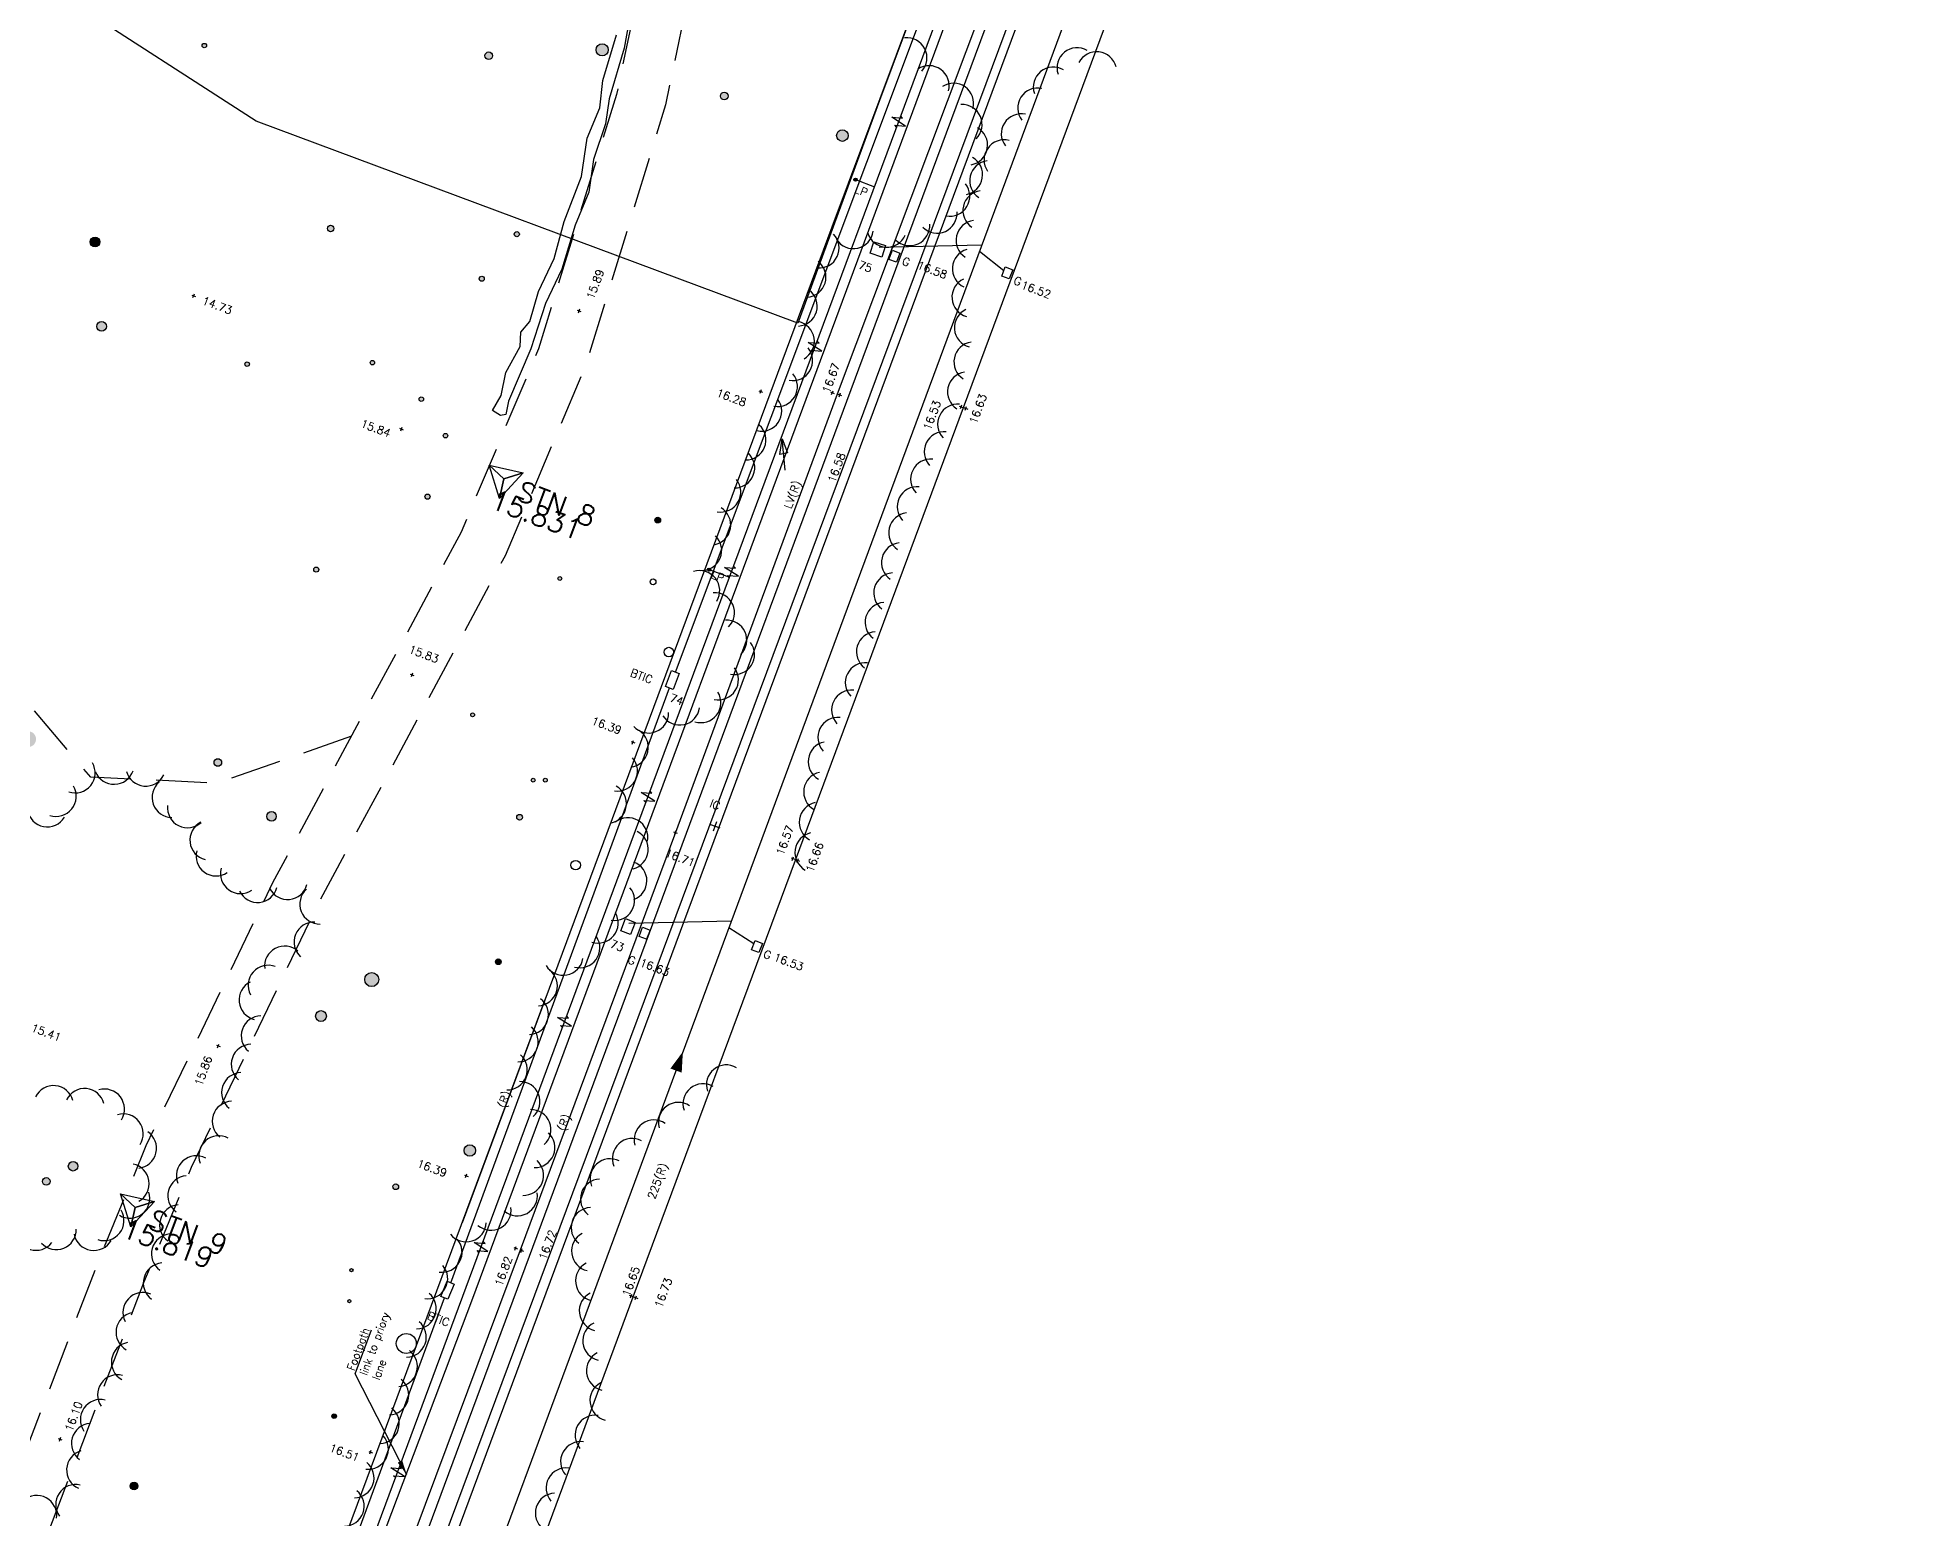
# Model space of a CAD drawing. Header units: millimetres. Extents: x 521005098 to 521837086, y 174609906 to 175681253.
# Drawn here: x 521496642 to 521590782, y 174789805 to 174863823 of the extents above; entities that cross this region are included whole.
import ezdxf

# ---------------------------------------------------------------- set-up
doc = ezdxf.new("R2010")
doc.units = ezdxf.units.MM
doc.header["$LTSCALE"] = 200
doc.linetypes.add('layout$0$survey$0$DASHED', pattern=[19.05, 12.7, -6.35])
for name, color, linetype in [('layout$0$GT Boundary', 6, 'layout$0$FENCELINE1'), ('layout$0$GT0-35TXT', 3, 'Continuous'), ('layout$0$survey$0$BOUNDARY', 8, 'Continuous'), ('layout$0$survey$0$BT', 8, 'Continuous'), ('layout$0$survey$0$CATV', 8, 'Continuous'), ('layout$0$survey$0$CONTROL', 8, 'Continuous'), ('layout$0$survey$0$DETAIL', 8, 'Continuous'), ('layout$0$survey$0$ELEC', 8, 'Continuous'), ('layout$0$survey$0$GAS', 8, 'Continuous'), ('layout$0$survey$0$LEVEL', 8, 'Continuous'), ('layout$0$survey$0$MH_NUMBER', 8, 'Continuous'), ('layout$0$survey$0$ROAD', 8, 'Continuous'), ('layout$0$survey$0$SERVICE', 8, 'Continuous'), ('layout$0$survey$0$STORM', 3, 'Continuous'), ('layout$0$survey$0$TEXT_SERVICE', 8, 'Continuous'), ('layout$0$survey$0$VEGETATION', 8, 'Continuous'), ('layout$0$survey$0$WATER', 8, 'Continuous')]:
    doc.layers.add(name, color=color, linetype=linetype)
doc.styles.add('layout$0$GT1TO200', font='romans.shx', dxfattribs={"width": 0.95, "height": 400})
doc.styles.add('layout$0$GTANYHEIGHT', font='romans.shx', dxfattribs={"width": 0.95})
doc.styles.add('layout$0$survey$0$ROMANS', font='Romans.shx')
doc.linetypes.add('layout$0$FENCELINE1', pattern='A,6.35,-2.54,[133,ltypeshp.shx,S=2.54,R=0,X=-2.54,Y=0],-2.54,25.4', length=36.83)
doc.dimstyles.new('layout$0$NOTEARROW', dxfattribs={"dimscale": 250, "dimtxt": 2, "dimasz": 3, "dimexe": 1, "dimexo": 1, "dimgap": 1, "dimtad": 2, "dimtih": 1, "dimtoh": 1, "dimdec": 4, "dimzin": 0, "dimdsep": 46, "dimtxsty": 'layout$0$GTANYHEIGHT', "dimcen": 3.5, "dimclrd": 7, "dimclre": 7, "dimclrt": 3, "dimadec": 0, "dimazin": 0, "dimtfac": 1, "dimtdec": 4, "dimtofl": 0, "dimtmove": 0, "dimatfit": 3, "dimfxl": 1, "dimtolj": 1, "dimtzin": 0, "dimarcsym": 0})

# ---------------------------------------------------------------- blocks, each defined once
blk = doc.blocks.new('layout')
at = {"layer": 'layout$0$survey$0$SERVICE', "linetype": 'Continuous'}
h = blk.add_hatch(color=256, dxfattribs=at)
edge = h.paths.add_edge_path()
edge.add_arc((521537510.4, 174856724.6), 80, 0, 360)
h = blk.add_hatch(color=256, dxfattribs=at)
edge = h.paths.add_edge_path()
edge.add_arc((521530201.8, 174837230.8), 80, 0, 360)
at = {"layer": 'layout$0$survey$0$VEGETATION', "linetype": 'Continuous'}
h = blk.add_hatch(color=256, dxfattribs=at)
edge = h.paths.add_edge_path()
edge.add_arc((521532355.5, 174871027.2), 95.5, 0, 360)
edge = h.paths.add_edge_path()
edge.add_arc((521531687.5, 174874468.9), 238.7, 0, 360)
edge = h.paths.add_edge_path()
edge.add_arc((521540812.1, 174868031.4), 254.6, 0, 360)
edge = h.paths.add_edge_path()
edge.add_arc((521532139.8, 174867062.9), 238.7, 0, 360)
edge = h.paths.add_edge_path()
edge.add_arc((521536859.6, 174858927.1), 286.5, 0, 360)
edge = h.paths.add_edge_path()
edge.add_arc((521530954.5, 174860906), 191, 0, 360)
h = blk.add_hatch(color=256, dxfattribs=at)
edge = h.paths.add_edge_path()
edge.add_arc((521520587.1, 174854001.5), 127.3, 0, 360)
edge = h.paths.add_edge_path()
edge.add_arc((521518836.1, 174851773.7), 127.3, 0, 360)
edge = h.paths.add_edge_path()
edge.add_arc((521511283.6, 174854283.5), 159.2, 0, 360)
edge = h.paths.add_edge_path()
edge.add_arc((521504969.7, 174863427.9), 111.4, 0, 360)
h = blk.add_hatch(color=256, dxfattribs=at)
edge = h.paths.add_edge_path()
edge.add_arc((521524851, 174863211.7), 302.4, 0, 360)
edge = h.paths.add_edge_path()
edge.add_arc((521519188.6, 174862920.9), 191, 0, 360)
h = blk.add_hatch(color=256, dxfattribs=at)
edge = h.paths.add_edge_path()
edge.add_arc((521499507.5, 174853609.9), 238.7, 0, 360)
h = blk.add_hatch(color=256, dxfattribs=at)
edge = h.paths.add_edge_path()
edge.add_arc((521499838.2, 174849392.3), 238.7, 0, 360)
edge = h.paths.add_edge_path()
edge.add_arc((521510567.4, 174837232.5), 127.3, 0, 360)
edge = h.paths.add_edge_path()
edge.add_arc((521513372.8, 174847577.9), 111.4, 0, 360)
edge = h.paths.add_edge_path()
edge.add_arc((521507110.1, 174847503.2), 111.4, 0, 360)
h = blk.add_hatch(color=256, dxfattribs=at)
edge = h.paths.add_edge_path()
edge.add_arc((521515814.4, 174845750.3), 111.4, 0, 360)
edge = h.paths.add_edge_path()
edge.add_arc((521517023.5, 174843928.6), 111.4, 0, 360)
edge = h.paths.add_edge_path()
edge.add_arc((521516125.9, 174840878), 127.3, 0, 360)
h = blk.add_hatch(color=256, dxfattribs=at)
edge = h.paths.add_edge_path()
edge.add_arc((521527630.7, 174839705.6), 143.2, 0, 360)
h = blk.add_hatch(color=256, dxfattribs=at)
edge = h.paths.add_edge_path()
edge.add_arc((521522735.5, 174836789.5), 95.5, 0, 360)
edge = h.paths.add_edge_path()
edge.add_arc((521521408.4, 174826704.7), 95.5, 0, 360)
edge = h.paths.add_edge_path()
edge.add_arc((521520726.4, 174824849.8), 143.2, 0, 360)
edge = h.paths.add_edge_path()
edge.add_arc((521522013, 174826703.9), 95.5, 0, 360)
edge = h.paths.add_edge_path()
edge.add_arc((521518380, 174829970.5), 95.5, 0, 360)
h = blk.add_hatch(color=256, dxfattribs=at)
edge = h.paths.add_edge_path()
edge.add_arc((521470314.4, 174812832.6), 509.3, 0, 360)
edge = h.paths.add_edge_path()
edge.add_arc((521469167, 174830403), 525.2, 0, 360)
edge = h.paths.add_edge_path()
edge.add_arc((521488526.5, 174818174.6), 191, 0, 360)
edge = h.paths.add_edge_path()
edge.add_arc((521488808.7, 174824129.4), 95.5, 0, 360)
edge = h.paths.add_edge_path()
edge.add_arc((521496161.5, 174828755.4), 397.9, 0, 360)
edge = h.paths.add_edge_path()
edge.add_arc((521497069.4, 174806647), 191, 0, 360)
edge = h.paths.add_edge_path()
edge.add_arc((521498412.3, 174807405.6), 238.7, 0, 360)
h = blk.add_hatch(color=256, dxfattribs=at)
edge = h.paths.add_edge_path()
edge.add_arc((521508330.9, 174824896.2), 238.7, 0, 360)
edge = h.paths.add_edge_path()
edge.add_arc((521505646.1, 174827588.8), 191, 0, 360)
h = blk.add_hatch(color=256, dxfattribs=at)
edge = h.paths.add_edge_path()
edge.add_arc((521519664.1, 174817628.8), 143.2, 0, 360)
h = blk.add_hatch(color=256, dxfattribs=at)
edge = h.paths.add_edge_path()
edge.add_arc((521512219.6, 174800662.8), 79.6, 0, 360)
edge = h.paths.add_edge_path()
edge.add_arc((521512321.9, 174802208.9), 79.6, 0, 360)
edge = h.paths.add_edge_path()
edge.add_arc((521514536.1, 174806381.5), 143.2, 0, 360)
edge = h.paths.add_edge_path()
edge.add_arc((521518242.9, 174808191.4), 286.5, 0, 360)
edge = h.paths.add_edge_path()
edge.add_arc((521510801.9, 174814915.6), 270.6, 0, 360)
edge = h.paths.add_edge_path()
edge.add_arc((521513336.6, 174816736.8), 350.1, 0, 360)
h = blk.add_hatch(color=256, dxfattribs=at)
edge = h.paths.add_edge_path()
edge.add_arc((521511460.3, 174794912.3), 111.4, 0, 360)
h = blk.add_hatch(color=256, dxfattribs=at)
edge = h.paths.add_edge_path()
edge.add_arc((521501456.6, 174791426.5), 191, 0, 360)
at = {"layer": 'layout$0$GT Boundary', "color": 7, "ltscale": 0.2}
blk.add_lwpolyline([(521589784.6, 174999405.6), (521579265.5, 174971155.4), (521577898.4, 174967304.6), (521576556.3, 174963903.7), (521570041.6, 174946162.9), (521566279.9, 174936081.5), (521563633.2, 174934108.8), (521561709.1, 174929046.5), (521562395.6, 174926411.4), (521562304.9, 174925303.8), (521559281.6, 174917391.7), (521558850.6, 174914582.3), (521550478.6, 174892174.5), (521538709.9, 174860678.5), (521534640.2, 174849558.8), (521507555, 174859644.1), (521497949.9, 174865868.2), (521487218.2, 174869443.2)], dxfattribs=at)
at = {"layer": 'layout$0$survey$0$BOUNDARY', "linetype": 'Continuous'}
blk.add_line((521502523.6, 174763366.8), (521522050.4, 174815873.2), dxfattribs=at)
at = {"layer": 'layout$0$survey$0$BOUNDARY', "linetype": 'Continuous', "flags": 128}
blk.add_lwpolyline([(521517877.4, 174804595.1), (521536349.2, 174854360.6), (521558849.5, 174914577), (521559431.5, 174917335.2)], dxfattribs=at)
at = {"layer": 'layout$0$survey$0$BT', "linetype": 'Continuous', "flags": 128}
for points in [[(521528514.2, 174832111.3), (521557162.7, 174908467)], [(521517283, 174801581.2), (521528213.7, 174831316.1)], [(521504701.7, 174767503.8), (521516967, 174800824.6)]]:
    blk.add_lwpolyline(points, dxfattribs=at)
at = {"layer": 'layout$0$survey$0$CATV', "linetype": 'Continuous', "flags": 128}
blk.add_lwpolyline([(521493147.2, 174734063.8), (521518385.4, 174800815.6), (521564899.5, 174926306.4), (521599833.2, 175020690.5)], dxfattribs=at)
at = {"layer": 'layout$0$survey$0$CONTROL', "linetype": 'Continuous'}
for p, q in [((521519942.3, 174841766.5), (521519209, 174842446.4)), ((521519209, 174842446.4), (521520897.7, 174842061.6)), ((521519720.1, 174840791.5), (521519209, 174842446.4)), ((521519209, 174842446.4), (521519942.3, 174841766.5)), ((521520897.7, 174842061.6), (521519720.1, 174840791.5)), ((521519720.1, 174840791.5), (521519942.3, 174841766.5)), ((521519942.3, 174841766.5), (521519720.1, 174840791.5)), ((521519942.3, 174841766.5), (521520897.7, 174842061.6)), ((521520897.7, 174842061.6), (521519942.3, 174841766.5)), ((521501521.3, 174805347.5), (521500788, 174806027.4)), ((521500788, 174806027.4), (521502476.7, 174805642.6)), ((521501299.1, 174804372.5), (521500788, 174806027.4)), ((521500788, 174806027.4), (521501521.3, 174805347.5)), ((521502476.7, 174805642.6), (521501299.1, 174804372.5)), ((521501299.1, 174804372.5), (521501521.3, 174805347.5)), ((521501521.3, 174805347.5), (521501299.1, 174804372.5)), ((521501521.3, 174805347.5), (521502476.7, 174805642.6)), ((521502476.7, 174805642.6), (521501521.3, 174805347.5))]:
    blk.add_line(p, q, dxfattribs=at)
at = {"layer": 'layout$0$survey$0$DETAIL', "linetype": 'layout$0$survey$0$DASHED', "flags": 128}
for points in [[(521548310.3, 174929560.8), (521548092.5, 174924448.6), (521543653.1, 174912534.4), (521534048, 174891797.5), (521531637.9, 174884495), (521528218.1, 174873550.6), (521525567.7, 174860974.3), (521521672.3, 174848262.9), (521517799.1, 174839095.5), (521508383.8, 174821570), (521502054.4, 174808425), (521499601.6, 174802471.8), (521491490, 174781255.6), (521487079.4, 174774452.5), (521485541.2, 174773073.4), (521481785.7, 174770754), (521477816.2, 174769783.4), (521473657.6, 174771590.7), (521472070.5, 174774298.2), (521470014.7, 174781380.4), (521468803.5, 174793858.4), (521468168.9, 174803444.5), (521467857.8, 174805860.8), (521466484, 174814106), (521464463.6, 174819608.6), (521458997.6, 174827101.2), (521449948.8, 174833959.4), (521445941, 174843277), (521450372.3, 174860553.7)], [(521552441.1, 174929418.7), (521550687.8, 174924606.4), (521549775.7, 174920946.7), (521546276.9, 174911556.8), (521536588.7, 174890620.7), (521534024.1, 174883749.4), (521530604.3, 174872804.9), (521528014, 174860458.8), (521524062.6, 174847530.4), (521520001.4, 174837912.3), (521510586.1, 174820386.8), (521504306.9, 174807340.4), (521501936.7, 174801579), (521493825.1, 174780362.8), (521489177.1, 174773092.5), (521485075.6, 174769035), (521481073.6, 174762616.2)], [(521512320.2, 174828897.2), (521505623.4, 174826554.4), (521499292.3, 174826852.4), (521494098, 174832974.3), (521484979.8, 174833866.5), (521479428.5, 174833890), (521475737.2, 174835185.2), (521465992.4, 174831115.5), (521458898.3, 174833668.6), (521457047.7, 174833651.9), (521451528.9, 174838540.5), (521455659.3, 174843859), (521457970.5, 174842670.2), (521458115.9, 174844450.5), (521457607, 174849200.2), (521452445.6, 174849074.4), (521451813.6, 174852672), (521453128.2, 174856117.1), (521457763.4, 174861450), (521465704.5, 174867274.5), (521468551.8, 174868795.2), (521475694.4, 174870751.3), (521479946.9, 174875819.8), (521485499.6, 174877140), (521493906, 174878064.5), (521500166.6, 174870199.9), (521505515.4, 174866863.4), (521509721.9, 174869164.1), (521512948.2, 174872346.9), (521513566.2, 174875992.9), (521508440.3, 174880643.8), (521502645.1, 174887119.3), (521506527.8, 174898564.4), (521509116.5, 174899557.4), (521511873.2, 174899239.6), (521516401.6, 174900324.7), (521519190.1, 174903361.2), (521522920.1, 174910073.8), (521521473.8, 174918475.1)]]:
    blk.add_lwpolyline(points, dxfattribs=at)
at = {"layer": 'layout$0$survey$0$DETAIL', "linetype": 'Continuous'}
blk.add_circle((521515065.8, 174798543), 500, dxfattribs=at)
at = {"layer": 'layout$0$survey$0$ELEC'}
for p, q in [((521539327.1, 174859841.8), (521539869.8, 174859803.5)), ((521540015.5, 174859404.1), (521539327.1, 174859841.8)), ((521539869.8, 174859803.5), (521539779.5, 174859902.8)), ((521539563.1, 174859343.1), (521539472.8, 174859442.4)), ((521539472.8, 174859442.4), (521540015.5, 174859404.1)), ((521535149.6, 174848592.5), (521535692.3, 174848554.1)), ((521535838, 174848154.7), (521535149.6, 174848592.5)), ((521535385.6, 174848093.8), (521535295.3, 174848193)), ((521535295.3, 174848193), (521535838, 174848154.7)), ((521535692.3, 174848554.1), (521535602, 174848653.4)), ((521530972.1, 174837343.1), (521531514.8, 174837304.8)), ((521531660.5, 174836905.3), (521530972.1, 174837343.1)), ((521531208.1, 174836844.4), (521531117.8, 174836943.7)), ((521531117.8, 174836943.7), (521531660.5, 174836905.3)), ((521531514.8, 174837304.8), (521531424.5, 174837404)), ((521526798.2, 174826092.1), (521527341, 174826054.1)), ((521527486.9, 174825654.7), (521526798.2, 174826092.1)), ((521527034.6, 174825593.5), (521526944.2, 174825692.7)), ((521526944.2, 174825692.7), (521527486.9, 174825654.7)), ((521527341, 174826054.1), (521527250.6, 174826153.3)), ((521522627.7, 174814840.1), (521523170.4, 174814802.1)), ((521523316.4, 174814402.8), (521522627.7, 174814840.1)), ((521522864, 174814341.6), (521522773.7, 174814440.8)), ((521522773.7, 174814440.8), (521523316.4, 174814402.8)), ((521523170.4, 174814802.1), (521523080.1, 174814901.3)), ((521518457.2, 174803588.2), (521518999.9, 174803550.2)), ((521519145.9, 174803150.8), (521518457.2, 174803588.2)), ((521518693.5, 174803089.6), (521518603.1, 174803188.8)), ((521518603.1, 174803188.8), (521519145.9, 174803150.8)), ((521518999.9, 174803550.2), (521518909.6, 174803649.4)), ((521514286.6, 174792336.2), (521514829.4, 174792298.2)), ((521514975.3, 174791898.9), (521514286.6, 174792336.2)), ((521514522.9, 174791837.7), (521514432.6, 174791936.9)), ((521514432.6, 174791936.9), (521514975.3, 174791898.9)), ((521514829.4, 174792298.2), (521514739, 174792397.4))]:
    blk.add_line(p, q, dxfattribs=at)
at = {"layer": 'layout$0$survey$0$ELEC', "linetype": 'Continuous', "flags": 128}
for points in [[(521453938.2, 174630117.5), (521462845.3, 174653514.2), (521472659.9, 174679603.6), (521492455.2, 174733023.9), (521508326.3, 174775119.3), (521529431.5, 174832060.3), (521564628.2, 174926839.4)], [(521537510.4, 174856724.6), (521538459.8, 174856372.1)], [(521533993.1, 174842210), (521533852.9, 174843761.1), (521534119.6, 174843075.3), (521533729.8, 174842992.3), (521533852.9, 174843761.1)], [(521530201.8, 174837230.8), (521531212.2, 174836855.6)]]:
    blk.add_lwpolyline(points, dxfattribs=at)
at = {"layer": 'layout$0$survey$0$GAS', "linetype": 'Continuous', "flags": 128}
for points in [[(521452776.1, 174620443.1), (521465925.3, 174655615.4), (521487844.9, 174713206.3), (521515170.5, 174786610), (521539921.2, 174853278.6), (521583151.6, 174969608), (521602538.7, 175021130.6)], [(521454084.6, 174619873.7), (521467233.8, 174655045.9), (521489153.5, 174712636.8), (521516479.1, 174786040.6), (521541229.7, 174852709.2), (521584460.2, 174969038.6), (521603847.2, 175020561.1)]]:
    blk.add_lwpolyline(points, dxfattribs=at)
at = {"layer": 'layout$0$survey$0$LEVEL', "flags": 128}
for points in [[(521504402.4, 174850827.5), (521504472.2, 174851014.9)], [(521504343.6, 174850956.1), (521504531, 174850886.3)], [(521523606.6, 174850203.7), (521523794, 174850133.9)], [(521523665.4, 174850075.1), (521523735.2, 174850262.5)], [(521532687.5, 174846173.2), (521532874.9, 174846103.4)], [(521532746.3, 174846044.6), (521532816.1, 174846232)], [(521536264.8, 174846112.4), (521536452.2, 174846042.7)], [(521536323.6, 174845983.8), (521536393.4, 174846171.3)], [(521536632.6, 174846004.3), (521536820.1, 174845934.5)], [(521536691.5, 174845875.7), (521536761.3, 174846063.1)], [(521542696.4, 174845407.5), (521542883.8, 174845337.7)], [(521542755.2, 174845278.9), (521542825, 174845466.4)], [(521542993, 174845201.2), (521543062.8, 174845388.6)], [(521542934.2, 174845329.8), (521543121.6, 174845260)], [(521514726.9, 174844295.4), (521514914.3, 174844225.6)], [(521514785.7, 174844166.8), (521514855.5, 174844354.2)], [(521515261.7, 174832010.2), (521515449.1, 174831940.4)], [(521515320.5, 174831881.6), (521515390.3, 174832069.1)], [(521526296, 174828635), (521526483.5, 174828565.2)], [(521526354.9, 174828506.4), (521526424.6, 174828693.8)], [(521528420.3, 174824130.9), (521528607.7, 174824061.1)], [(521528479.1, 174824002.3), (521528548.9, 174824189.7)], [(521534295.5, 174822819.3), (521534483, 174822749.5)], [(521534354.3, 174822690.6), (521534424.1, 174822878.1)], [(521534588.6, 174822603.4), (521534658.4, 174822790.8)], [(521534529.8, 174822732), (521534717.2, 174822662.2)], [(521505574.1, 174813457.2), (521505761.5, 174813387.5)], [(521505632.9, 174813328.6), (521505702.7, 174813516.1)], [(521517969.8, 174806966.3), (521518157.3, 174806896.5)], [(521518028.6, 174806837.7), (521518098.4, 174807025.1)], [(521520432.4, 174803340.3), (521520619.9, 174803270.5)], [(521520491.2, 174803211.7), (521520561, 174803399.1)], [(521520731.7, 174803230.3), (521520919.2, 174803160.5)], [(521520790.6, 174803101.7), (521520860.4, 174803289.1)], [(521526208, 174800957.9), (521526395.4, 174800888.1)], [(521526266.8, 174800829.3), (521526336.6, 174801016.7)], [(521526442.3, 174800870.7), (521526629.7, 174800800.9)], [(521526501.1, 174800742.1), (521526570.9, 174800929.5)], [(521497670, 174793797.5), (521497857.5, 174793727.7)], [(521497728.9, 174793668.9), (521497798.6, 174793856.3)], [(521513186.8, 174793149.4), (521513374.3, 174793079.6)], [(521513245.6, 174793020.8), (521513315.4, 174793208.2)]]:
    blk.add_lwpolyline(points, dxfattribs=at)
at = {"layer": 'layout$0$survey$0$ROAD', "linetype": 'Continuous', "flags": 128}
for points in [[(521458998.2, 174620502.2), (521464340.4, 174634734.1), (521471543.8, 174653904), (521479105.8, 174674151.3), (521487334.6, 174696088.7), (521494653.2, 174715604.4), (521501832.8, 174734832.1), (521509255.2, 174754796.2), (521518544.7, 174779628.9), (521526408.1, 174800872.4), (521534508.3, 174822705.3), (521542913.9, 174845337.3), (521550827.2, 174866665.8), (521557707.1, 174885238.5), (521566400.8, 174908600.7), (521582455, 174951875.1), (521598951.3, 174996297.6), (521607513.5, 175019356.9)], [(521566461.3, 174926237.2), (521560978.9, 174911450.7), (521552981.7, 174889867.7), (521544841.8, 174867962.9), (521536597.5, 174846003), (521528514, 174824096), (521520760.4, 174803218.2), (521512866.2, 174782062.4), (521505003.7, 174760888.8), (521497284.5, 174740197.7), (521494041.3, 174731577.7)]]:
    blk.add_lwpolyline(points, dxfattribs=at)
at = {"layer": 'layout$0$survey$0$SERVICE'}
for p, q in [((521530265.2, 174824493.6), (521530733.8, 174824319.1)), ((521530412.2, 174824172), (521530586.7, 174824640.6))]:
    blk.add_line(p, q, dxfattribs=at)
at = {"layer": 'layout$0$survey$0$SERVICE', "linetype": 'Continuous', "flags": 128}
for points in [[(521538429.8, 174853624.1), (521539021.3, 174853438.3), (521538838.5, 174852856.4), (521538247, 174853042.1)], [(521539557, 174852595), (521539184.8, 174852741.5), (521539364.2, 174853197.4), (521539736.4, 174853050.9)], [(521545195.3, 174851758.9), (521544823.1, 174851905.4), (521545002.5, 174852361.4), (521545374.7, 174852214.9)], [(521528400.8, 174831245.4), (521528026.6, 174831386.8), (521528327.1, 174832182), (521528701.3, 174832040.6)], [(521525781.9, 174819173.9), (521526024.8, 174819787.6), (521526508.3, 174819596.2), (521526265.3, 174818982.5)], [(521527069.5, 174818751.4), (521526697.3, 174818897.9), (521526876.7, 174819353.8), (521527249, 174819207.3)], [(521532686.3, 174818085.1), (521532314, 174818231.6), (521532493.5, 174818687.6), (521532865.7, 174818541.1)], [(521516796.3, 174800895.9), (521517112.3, 174801652.5), (521517453.7, 174801509.9), (521517137.7, 174800753.3)]]:
    blk.add_lwpolyline(points, close=True, dxfattribs=at)
at = {"layer": 'layout$0$survey$0$SERVICE', "linetype": 'Continuous'}
for centre in [(521537510.4, 174856724.6), (521530201.8, 174837230.8)]:
    blk.add_circle(centre, 80, dxfattribs=at)
at = {"layer": 'layout$0$survey$0$STORM', "linetype": 'Continuous', "flags": 128}
for points in [[(521574184.8, 174935421.6), (521509973, 174762067.1)], [(521538699.7, 174853344.2), (521543828.3, 174853467.2)], [(521544928.7, 174852173.7), (521543707.5, 174853141.1)], [(521526182.1, 174819550), (521531310.7, 174819673)], [(521532429.1, 174818524), (521531180, 174819320.2)]]:
    blk.add_lwpolyline(points, dxfattribs=at)
at = {"layer": 'layout$0$survey$0$STORM', "flags": 128}
blk.add_lwpolyline([(521528886.8, 174813129.1, 0, 600, 0), (521528547, 174812188.6, 600, 600, 0)], format="xyseb", dxfattribs=at)
at = {"layer": 'layout$0$survey$0$VEGETATION', "linetype": 'Continuous', "flags": 128}
blk.add_lwpolyline([(521526295.8, 174865252.6), (521525953.1, 174863297.8), (521525201, 174860760.5), (521525017.8, 174859516.3), (521524423.4, 174857727.1), (521524185.6, 174856100.8), (521523500.3, 174854448.6), (521522837.6, 174852245.5), (521522027.2, 174850539.1), (521521284, 174848261), (521520171, 174845648.1), (521520047.1, 174844986), (521519764.9, 174844933.6), (521519368.7, 174845186.1), (521519804.6, 174845933.7), (521520041.8, 174847087.8), (521520751, 174848381.2), (521520791.4, 174849101.1), (521521232.6, 174849627.6), (521521668.6, 174851127.6), (521522463.2, 174852791.6), (521522956.4, 174854633.6), (521523828.3, 174856881.3), (521524107.7, 174858807.1), (521524741.4, 174860321.1), (521524895.2, 174861679.3), (521525571.2, 174863965)], dxfattribs=at)
at = {"layer": 'layout$0$survey$0$VEGETATION', "linetype": 'Continuous'}
for centre, radius in [((521504969.7, 174863427.9), 111.4), ((521524851, 174863211.7), 302.4), ((521519188.6, 174862920.9), 191), ((521530954.5, 174860906), 191), ((521536859.6, 174858927.1), 286.5), ((521499507.5, 174853609.9), 238.7), ((521511283.6, 174854283.5), 159.2), ((521520587.1, 174854001.5), 127.3), ((521518836.1, 174851773.7), 127.3), ((521499838.2, 174849392.3), 238.7), ((521507110.1, 174847503.2), 111.4), ((521513372.8, 174847577.9), 111.4), ((521515814.4, 174845750.3), 111.4), ((521517023.5, 174843928.6), 111.4), ((521516125.9, 174840878), 127.3), ((521527630.7, 174839705.6), 143.2), ((521510567.4, 174837232.5), 127.3), ((521522735.5, 174836789.5), 95.5), ((521527396.4, 174836619), 143.2), ((521528185.8, 174833108.5), 238.7), ((521518380, 174829970.5), 95.5), ((521505646.1, 174827588.8), 191), ((521521408.4, 174826704.7), 95.5), ((521522013, 174826703.9), 95.5), ((521508330.9, 174824896.2), 238.7), ((521520726.4, 174824849.8), 143.2), ((521523528.4, 174822458.1), 238.7), ((521519664.1, 174817628.8), 143.2), ((521513336.6, 174816736.8), 350.1), ((521510801.9, 174814915.6), 270.6), ((521518242.9, 174808191.4), 286.5), ((521497069.4, 174806647), 191), ((521498412.3, 174807405.6), 238.7), ((521514536.1, 174806381.5), 143.2), ((521512321.9, 174802208.9), 79.6), ((521512219.6, 174800662.8), 79.6), ((521511460.3, 174794912.3), 111.4), ((521501456.6, 174791426.5), 191)]:
    blk.add_circle(centre, radius, dxfattribs=at)
for centre, start, end in [((521540087, 174862816), 317.482679, 96.75441), ((521548587, 174862320.1), 59.546836, 198.818567), ((521541194.8, 174861420.4), 344.858246, 124.129977), ((521547400.2, 174861352.7), 59.546836, 198.818567), ((521549566.7, 174862120.5), 13.669358, 152.941088), ((521542419.2, 174860546.9), 344.858246, 124.129977), ((521542842.8, 174859481.9), 314.151534, 93.423264), ((521546624.4, 174860306.3), 77.839205, 217.110935), ((521545801.1, 174859015.3), 77.839205, 217.110935), ((521543114.6, 174858452.6), 280.88137, 60.153101), ((521544941.1, 174857715.2), 75.462412, 214.734142), ((521542866.8, 174856969.1), 280.88137, 60.153101), ((521544221.8, 174856672.4), 97.54029, 236.81202), ((521542226, 174855898.4), 259.383033, 38.654764), ((521543881.9, 174855179.4), 97.54029, 236.81202), ((521541593.2, 174855050), 224.923739, 4.19547), ((521535698, 174853311), 264.582036, 43.853767), ((521537407.5, 174854278.6), 213.043285, 352.315015), ((521539083.8, 174854350.4), 197.083746, 336.355476), ((521540225.2, 174854424.9), 224.923739, 4.19547), ((521543542.1, 174853686.4), 97.54029, 236.81202), ((521543352.8, 174852267.7), 105.731924, 245.003654), ((521535037.9, 174851846.2), 273.519603, 52.791334), ((521534602.1, 174850406.8), 273.519603, 52.791334), ((521543334.8, 174850851), 115.038019, 254.30975), ((521543459.5, 174849324.9), 115.038019, 254.30975), ((521534458.4, 174848648.2), 299.010434, 78.282165), ((521534376.5, 174847679.7), 259.927157, 39.198887), ((521543433.7, 174847611.4), 98.243197, 237.514927), ((521533614.5, 174846383), 259.927157, 39.198887), ((521543112.2, 174846114.3), 98.243197, 237.514927), ((521532827.5, 174845152.4), 256.306183, 35.577913), ((521542620.1, 174844502.4), 84.22707, 223.4988), ((521532035.4, 174843716), 268.638355, 47.910085), ((521541945.6, 174843127.8), 84.22707, 223.4988), ((521531478.7, 174842318.9), 268.638355, 47.910085), ((521541271.1, 174841753.2), 84.22707, 223.4988), ((521530782.1, 174841108.6), 259.630124, 38.901854), ((521540596.6, 174840378.6), 84.22707, 223.4988), ((521530280.5, 174839463.6), 279.729344, 59.001074), ((521540173, 174839069.1), 96.711333, 235.983064), ((521529828.8, 174838192.8), 267.143088, 46.414818), ((521539811.6, 174837581.2), 96.711333, 235.983064), ((521529729.3, 174836180.8), 328.627822, 107.899553), ((521539426.6, 174836066.7), 94.004441, 233.276171), ((521530468.9, 174835080.5), 314.299898, 93.571629), ((521538995.4, 174834597.5), 94.004441, 233.276171), ((521531079.1, 174833705.9), 314.299898, 93.571629), ((521538564.1, 174833128.3), 94.004441, 233.276171), ((521531475.7, 174832988), 257.733432, 37.005162), ((521530664.7, 174831721.4), 257.733432, 37.005162), ((521538004.8, 174831580.3), 83.767216, 223.038947), ((521528731.1, 174830461.7), 212.660549, 351.93228), ((521529788.7, 174830581), 252.186384, 31.458114), ((521537319.3, 174830211.2), 83.767216, 223.038947), ((521527172.7, 174830060.2), 221.910979, 1.182709), ((521536633.7, 174828842), 83.767216, 223.038947), ((521526157.7, 174828349.4), 277.540307, 56.812037), ((521536149, 174827633.7), 102.004966, 241.276696), ((521498515.3, 174827068.4), 251.495719, 30.767449), ((521525620.4, 174827160.6), 261.570198, 40.841928), ((521500461.7, 174827498.1), 201.843375, 341.115105), ((521502042.3, 174827408.2), 195.354353, 334.626084), ((521503355.6, 174825840.6), 129.988465, 269.260195), ((521535926.4, 174826118.8), 102.004966, 241.276696), ((521497568.5, 174825893.7), 251.495719, 30.767449), ((521525066.9, 174825535.7), 281.716347, 60.988077), ((521497117.7, 174825371.1), 189.801054, 329.072784), ((521504130.1, 174825327.9), 173.774645, 313.046375), ((521526140.7, 174823830.5), 349.822404, 129.094135), ((521535703.8, 174824603.9), 102.004966, 241.276696), ((521505250.5, 174823711), 117.254786, 256.526516), ((521526157, 174823246.3), 283.985541, 63.257272), ((521535481.2, 174823089), 102.004966, 241.276696), ((521505556, 174822915.5), 164.616664, 303.888394), ((521506780.5, 174822034.1), 164.616664, 303.888394), ((521526090.5, 174821672.9), 290.177174, 69.448904), ((521507629.5, 174821590.6), 206.002754, 345.274484), ((521509130.9, 174821738.8), 206.002754, 345.274484), ((521510744.3, 174820512.1), 131.945557, 271.217287), ((521525474.6, 174820690.8), 260.473177, 39.744907), ((521524654.4, 174819563.1), 251.495695, 30.767425), ((521510456.2, 174818610.7), 88.030822, 227.302553), ((521508983, 174817411.7), 48.103687, 187.375418), ((521523738, 174818327.5), 254.440647, 33.712377), ((521508160.7, 174816451.9), 68.97371, 208.24544), ((521521615.3, 174816422.1), 273.182765, 52.454495), ((521522907, 174817952.5), 211.254411, 350.526141), ((521507703.9, 174815718.5), 116.520053, 255.791783), ((521521171, 174814985.3), 273.182765, 52.454495), ((521507815.8, 174813925.3), 91.065064, 230.336794), ((521520656.8, 174813624.9), 269.001337, 48.273067), ((521507317.2, 174812501.3), 91.065064, 230.336794), ((521520109, 174812224.2), 269.001337, 48.273067), ((521531063.3, 174811471.6), 59.307284, 198.579015), ((521506834.8, 174811087.2), 92.295836, 231.567567), ((521520742, 174810640.4), 311.778522, 91.050252), ((521529893.7, 174810526.4), 59.307284, 198.579015), ((521497437.9, 174810435.6), 15.056369, 154.3281), ((521498985.1, 174810291.8), 14.92749, 154.19922), ((521499980.6, 174810265), 327.544496, 106.816227), ((521506366.8, 174809652.9), 92.295836, 231.567567), ((521528664.2, 174809599.9), 56.235024, 195.506754), ((521500920.6, 174809025.8), 327.544496, 106.816227), ((521521291.2, 174809240.2), 311.778522, 91.050252), ((521527445.5, 174808718.7), 56.235024, 195.506754), ((521501584.2, 174808306.8), 276.464815, 55.736545), ((521505696.5, 174807931.5), 62.102678, 201.374408), ((521521492, 174808343), 268.177637, 47.449367), ((521526362.3, 174807794), 62.831477, 202.103208), ((521504570.7, 174806927.1), 62.102678, 201.374408), ((521525252.9, 174806778.6), 62.831477, 202.103208), ((521501215.6, 174806530.3), 299.247306, 78.519036), ((521504147.3, 174805929.3), 94.64352, 233.91525), ((521520924, 174806950.4), 268.177637, 47.449367), ((521524769.4, 174805768.4), 92.328487, 231.600217), ((521501247.8, 174805806.8), 238.568563, 17.840294), ((521520618.2, 174805928.5), 229.068555, 8.340285), ((521499957.9, 174804687.2), 252.147141, 31.418871), ((521503738.5, 174804477), 94.64352, 233.91525), ((521519299, 174805206.1), 229.068555, 8.340285), ((521524303.8, 174804338.4), 92.328487, 231.600217), ((521496554, 174804203.1), 183.386392, 322.658122), ((521497571.4, 174804234.5), 222.281249, 1.55298), ((521499448.4, 174804196.2), 190.938144, 330.209874), ((521503329.7, 174803024.7), 94.64352, 233.91525), ((521518058.5, 174804625.8), 218.142564, 357.414294), ((521524323.1, 174803164.4), 117.964665, 257.236396), ((521516852.8, 174803106.7), 261.80615, 41.07788), ((521502920.9, 174801572.4), 94.64352, 233.91525), ((521516133.8, 174801785.6), 261.80615, 41.07788), ((521524522, 174801673.7), 117.964665, 257.236396), ((521501903.4, 174800096.4), 67.177754, 206.449484), ((521515566.3, 174800279.4), 270.964751, 50.236481), ((521524711.6, 174800171.9), 117.120175, 256.391905), ((521501557.4, 174799105.7), 101.607259, 240.878989), ((521515066.7, 174798860.8), 270.964751, 50.236481), ((521524888.6, 174798678.4), 117.120175, 256.391905), ((521501327.8, 174797614.5), 101.607259, 240.878989), ((521514624.3, 174797388.1), 273.843917, 53.115648), ((521525065.5, 174797185), 117.120175, 256.391905), ((521500633.9, 174795982.6), 75.651688, 214.923418), ((521514184.9, 174795971.8), 272.063484, 51.335214), ((521525242.4, 174795691.6), 117.120175, 256.391905), ((521499774.7, 174794742.4), 75.651688, 214.923418), ((521499329.9, 174793547.4), 94.307238, 233.578968), ((521513712.6, 174794543.9), 272.063484, 51.335214), ((521524501.1, 174793957.6), 81.556224, 220.827954), ((521513168, 174793259.9), 263.148078, 42.419809), ((521523776.4, 174792639.9), 81.556224, 220.827954), ((521499087.8, 174792221.3), 107.192365, 246.464095), ((521512452.8, 174791831.3), 271.187221, 50.458951), ((521523051.7, 174791322.1), 81.556224, 220.827954), ((521496592.7, 174789950.8), 352.062678, 131.334408), ((521498541.6, 174790496.2), 76.799412, 216.071143), ((521511958.8, 174790410.7), 271.187221, 50.458951), ((521522515.7, 174790066.3), 92.73549, 232.007221)]:
    blk.add_arc(centre, 1000, start, end, dxfattribs=at)
at = {"layer": 'layout$0$survey$0$WATER', "linetype": 'Continuous', "flags": 128}
blk.add_lwpolyline([(521603361.6, 175020830), (521457902.3, 174630344.4), (521460680.1, 174629309.7)], dxfattribs=at)
at = {"layer": 'layout$0$GT0-35TXT', "insert": (521512087.3, 174797285.2), "char_height": 400, "width": 3614.928, "attachment_point": 1, "rotation": 69.576964, "style": 'layout$0$GT1TO200'}
blk.add_mtext('Footpath link to priory lane', dxfattribs=at)
at = {"layer": 'layout$0$survey$0$BT', "linetype": 'Continuous', "style": 'layout$0$survey$0$ROMANS'}
for s, rotation, p in [('BTIC', 339.576964, (521526223.8, 174831917.2)), ('(R)', 69.576964, (521519996.6, 174810289))]:
    blk.add_text(s, height=400, rotation=rotation, dxfattribs=at).set_placement(p)
at = {"layer": 'layout$0$survey$0$CATV', "linetype": 'Continuous', "style": 'layout$0$survey$0$ROMANS'}
blk.add_text('(R)', height=400, rotation=69.576964, dxfattribs=at).set_placement((521522985.8, 174809129.1))
at = {"layer": 'layout$0$survey$0$CONTROL', "style": 'layout$0$survey$0$ROMANS'}
for s, p in [('15.831', (521519182.9, 174840328.3)), ('STN 8', (521520520.5, 174840741.5)), ('STN 9', (521502099.5, 174804322.5)), ('15.819', (521500761.8, 174803909.3))]:
    blk.add_text(s, height=1000, rotation=339.576964, dxfattribs=at).set_placement(p)
at = {"layer": 'layout$0$survey$0$ELEC', "linetype": 'Continuous', "style": 'layout$0$survey$0$ROMANS'}
blk.add_text('LV(R)', height=400, rotation=69.576964, dxfattribs=at).set_placement((521534300.8, 174840238.1))
at = {"layer": 'layout$0$survey$0$LEVEL', "style": 'layout$0$survey$0$ROMANS'}
for s, rotation, p in [('15.89', 69.576964, (521524425.8, 174850702.2)), ('16.58', 339.576964, (521540555.5, 174852294.4)), ('16.52', 339.576964, (521545746.7, 174851306.7)), ('14.73', 339.576964, (521504823.7, 174850517.3)), ('16.67', 69.576964, (521536208.5, 174846015.9)), ('16.28', 339.576964, (521530519, 174845915.1)), ('16.53', 69.576964, (521541258.2, 174844153.1)), ('16.63', 69.576964, (521543555.2, 174844473.7)), ('15.84', 339.576964, (521512744.8, 174844377.3)), ('16.58', 69.576964, (521536488.3, 174841539.1)), ('15.83', 339.576964, (521515149.4, 174833090.7)), ('16.39', 339.576964, (521524283.5, 174829520.8)), ('16.57', 69.576964, (521533909, 174822910)), ('16.71', 339.576964, (521527958.2, 174822906.5)), ('16.66', 69.576964, (521535390.9, 174822063.8)), ('16.63', 339.576964, (521526689.3, 174817429.4)), ('16.53', 339.576964, (521533385.6, 174817700.5)), ('15.41', 339.576964, (521496278.3, 174814170.4)), ('15.86', 69.576964, (521504839.5, 174811381.1)), ('16.39', 339.576964, (521515558.1, 174807389.5)), ('16.72', 69.576964, (521522043.1, 174802684.7)), ('16.82', 69.576964, (521519843, 174801362.2)), ('16.65', 69.576964, (521526213.2, 174800851.5)), ('16.73', 69.576964, (521527830.8, 174800290.6)), ('16.10', 69.576964, (521498360.2, 174794107.2)), ('16.51', 339.576964, (521511181.4, 174793173.8))]:
    blk.add_text(s, height=400, rotation=rotation, dxfattribs=at).set_placement(p)
at = {"layer": 'layout$0$survey$0$MH_NUMBER', "linetype": 'Continuous', "style": 'layout$0$survey$0$ROMANS'}
for s, p in [('75', (521537612.3, 174852316.9)), ('74', (521528182.8, 174830668.3)), ('73', (521525210.8, 174818362.9))]:
    blk.add_text(s, height=400, rotation=339.576964, dxfattribs=at).set_placement(p)
at = {"layer": 'layout$0$survey$0$STORM', "linetype": 'Continuous', "style": 'layout$0$survey$0$ROMANS'}
blk.add_text('225(R)', height=400, rotation=69.576964, dxfattribs=at).set_placement((521527481.4, 174805721.8))
at = {"layer": 'layout$0$survey$0$TEXT_SERVICE', "linetype": 'Continuous', "style": 'layout$0$survey$0$ROMANS'}
for s, p in [('LP', (521537430.4, 174856095.2)), ('G', (521539804.2, 174852496.6)), ('G', (521545382.7, 174851528.8)), ('LP', (521530253, 174836819.6)), ('IC', (521530194.1, 174825381.5)), ('G', (521532873.6, 174817855)), ('G', (521526092, 174817574.8)), ('BTIC', (521516073.8, 174799780.3))]:
    blk.add_text(s, height=400, rotation=339.576964, dxfattribs=at).set_placement(p)
at = {"layer": 'layout$0$GT0-35TXT'}
blk.add_leader([(521515091.8, 174791976.6), (521512501.6, 174797023.2), (521513321.1, 174799224.2)], dimstyle='layout$0$NOTEARROW', dxfattribs=at)

msp = doc.modelspace()

# ---------------------------------------------------------------- block references
msp.add_blockref('layout', (0, 0))

doc.saveas('drawing.dxf')
